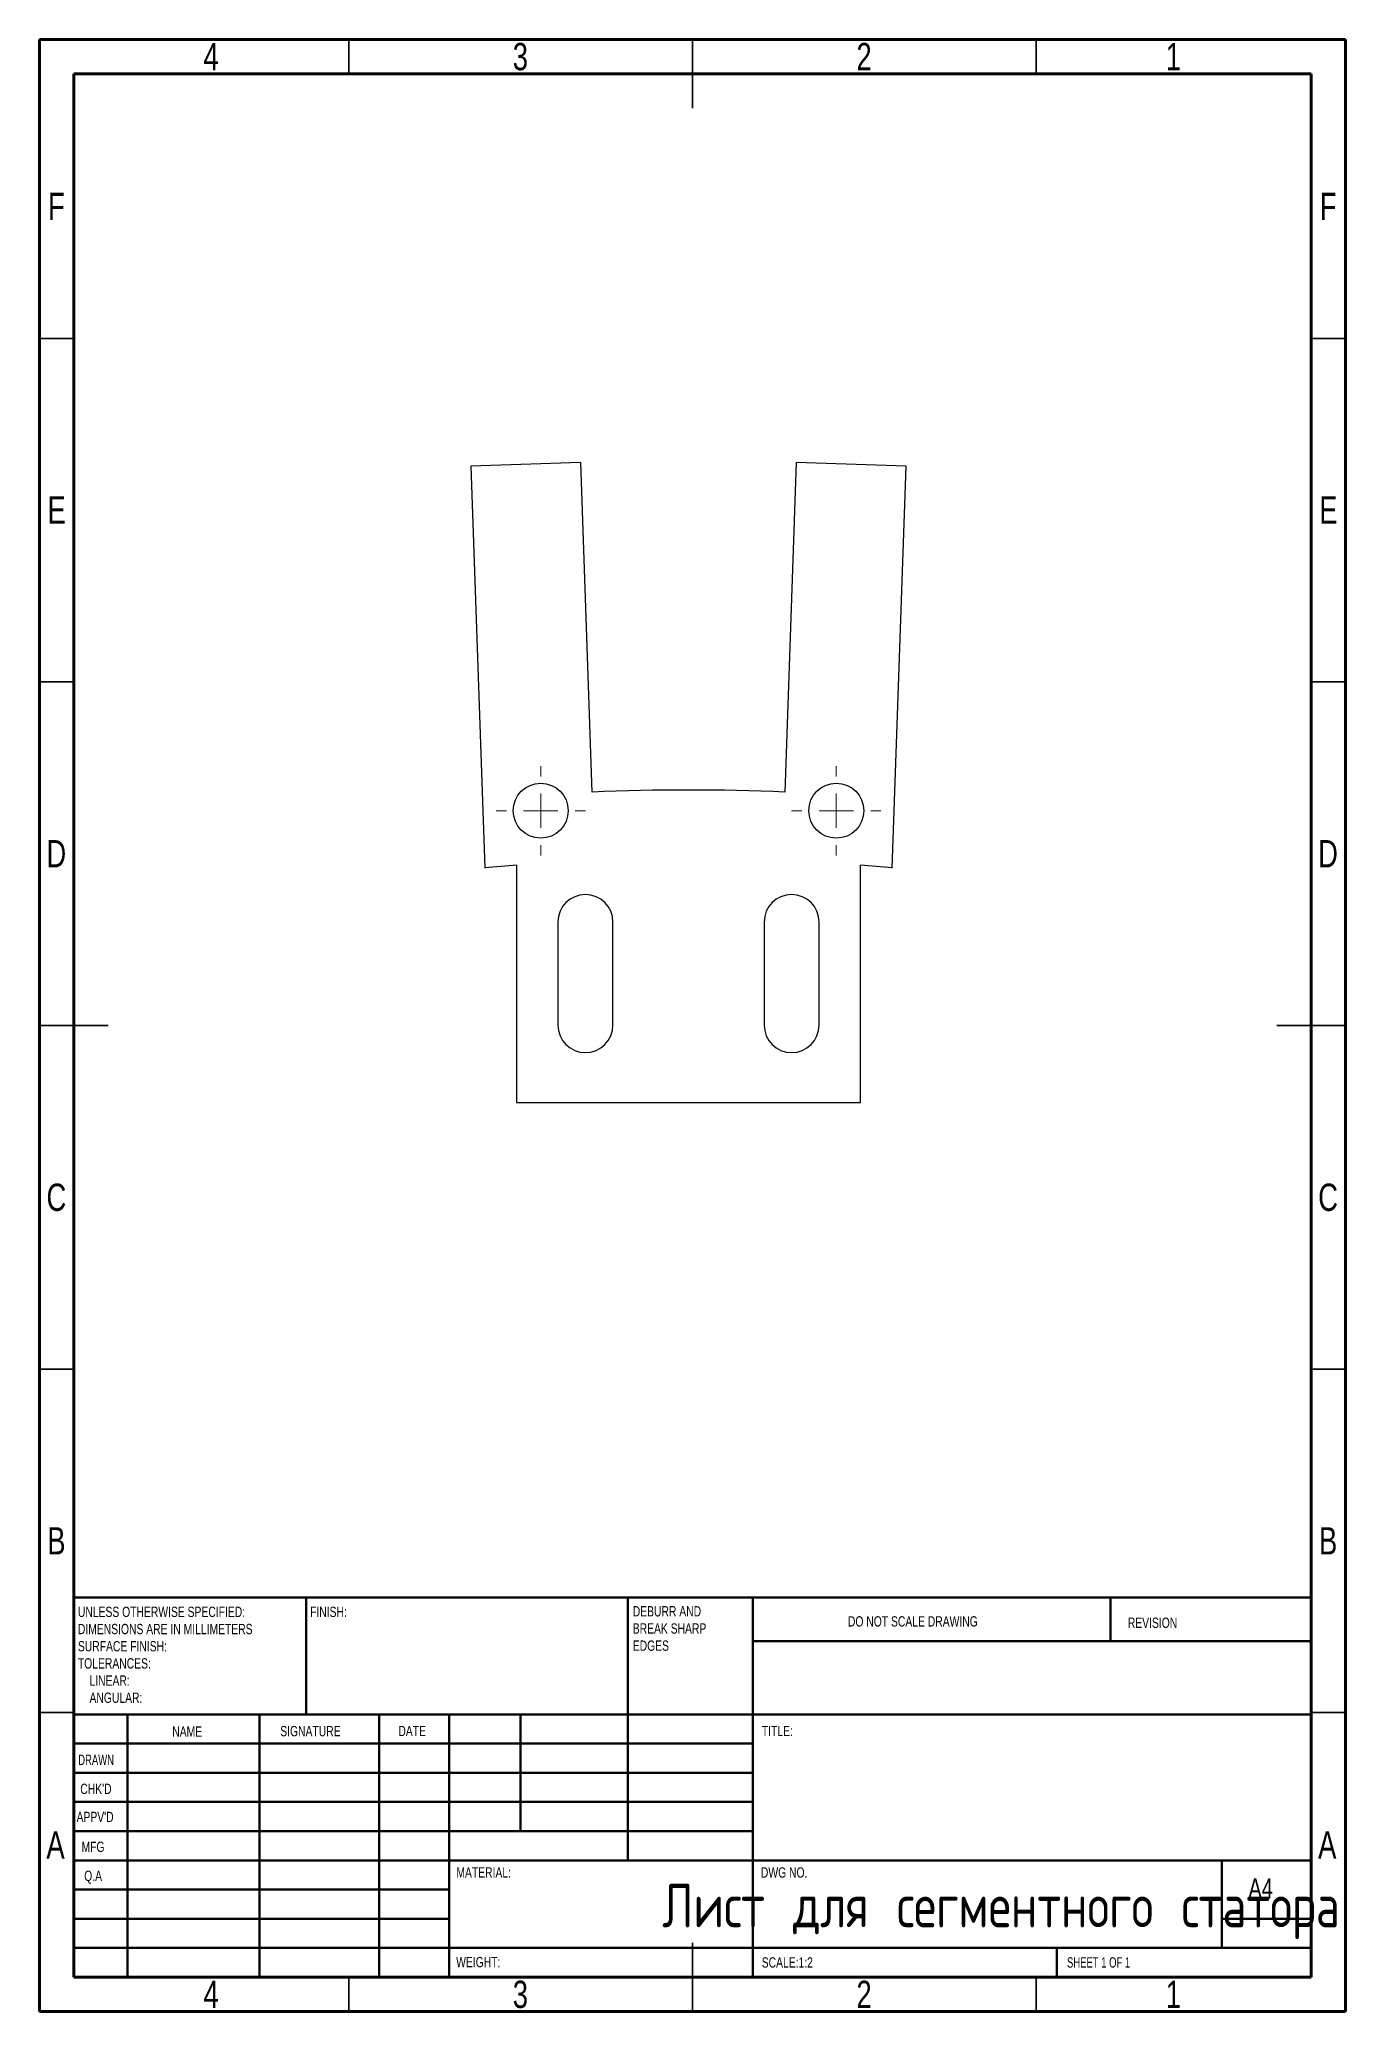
# Model space of a CAD drawing. Header units: millimetres. Extents: x 15 to 205, y 5 to 292.
import ezdxf

# ---------------------------------------------------------------- set-up
doc = ezdxf.new("R2010")
doc.units = ezdxf.units.MM
doc.styles.add('SLDTEXTSTYLE0', font='TXT', dxfattribs={"width": 0.75})
doc.styles.add('SLDTEXTSTYLE1', font='TXT', dxfattribs={"width": 0.686449})
doc.styles.add('SLDTEXTSTYLE2', font='TXT', dxfattribs={"width": 0.6875})
doc.styles.add('SLDTEXTSTYLE3', font='TXT', dxfattribs={"width": 0.75, "bigfont": 'bigfont'})

# ---------------------------------------------------------------- blocks, each defined once
blk = doc.blocks.new('SW_NOTE_0')
at = {"color": 0, "linetype": 'Continuous', "lineweight": 0, "char_height": 1.5, "attachment_point": 1, "style": 'SLDTEXTSTYLE0'}
for s, insert in [('UNLESS OTHERWISE SPECIFIED:', (0, 1.93)), ('DIMENSIONS ARE IN MILLIMETERS', (0, -0.57)), ('TOLERANCES:', (0, -5.57)), ('SURFACE FINISH:', (0, -3.07)), ('LINEAR:', (1.69, -8.07)), ('ANGULAR:', (1.69, -10.57))]:
    blk.add_mtext(s, dxfattribs=dict(at, insert=insert))
blk = doc.blocks.new('SW_NOTE_0_1')
at = {"color": 0, "linetype": 'Continuous', "lineweight": 0, "char_height": 1.5, "attachment_point": 1, "style": 'SLDTEXTSTYLE0'}
for s, insert in [('DEBURR AND', (0, 1.93)), ('BREAK SHARP', (0, -0.57)), ('EDGES', (0, -3.07))]:
    blk.add_mtext(s, dxfattribs=dict(at, insert=insert))
blk = doc.blocks.new('SW_CENTERMARKSYMBOL_0')
at = {"color": 0, "linetype": 'Continuous', "lineweight": 18}
for p, q in [((0, 5), (0, 6.5)), ((-5, 0), (-6.5, 0)), ((0, 0), (-2.5, 0)), ((0, 0), (0, 2.5)), ((0, 0), (0, -2.5)), ((0, 0), (2.5, 0)), ((5, 0), (6.5, 0)), ((0, -5), (0, -6.5))]:
    blk.add_line(p, q, dxfattribs=at)
blk = doc.blocks.new('SW_CENTERMARKSYMBOL_1')
at = {"color": 0, "linetype": 'Continuous', "lineweight": 18}
for p, q in [((0, 5), (0, 6.5)), ((-5, 0), (-6.5, 0)), ((0, 0), (-2.5, 0)), ((0, 0), (0, 2.5)), ((0, 0), (0, -2.5)), ((0, 0), (2.5, 0)), ((5, 0), (6.5, 0)), ((0, -5), (0, -6.5))]:
    blk.add_line(p, q, dxfattribs=at)

msp = doc.modelspace()

# ---------------------------------------------------------------- linework, layer by layer
at = {"color": 7, "linetype": 'Continuous', "lineweight": 70}
for p, q in [((15, 5), (15, 292)), ((15, 292), (205, 292)), ((205, 292), (205, 5)), ((20, 10), (20, 287)), ((20, 287), (200, 287)), ((200, 287), (200, 10)), ((200, 10), (20, 10)), ((205, 5), (15, 5))]:
    msp.add_line(p, q, dxfattribs=at)
at = {"color": 7, "linetype": 'Continuous', "lineweight": 35}
for p, q in [((60, 287), (60, 292)), ((110, 292), (110, 282)), ((110, 287), (110, 292)), ((160, 287), (160, 292)), ((20, 248.5), (15, 248.5)), ((200, 248.5), (205, 248.5)), ((20, 198.5), (15, 198.5)), ((200, 198.5), (205, 198.5)), ((15, 148.5), (25, 148.5)), ((20, 148.5), (15, 148.5)), ((205, 148.5), (195, 148.5)), ((200, 148.5), (205, 148.5)), ((20, 98.5), (15, 98.5)), ((200, 98.5), (205, 98.5)), ((20, 48.5), (15, 48.5)), ((200, 48.5), (205, 48.5)), ((110, 5), (110, 15)), ((60, 10), (60, 5)), ((110, 10), (110, 5)), ((160, 10), (160, 5))]:
    msp.add_line(p, q, dxfattribs=at)
at = {"color": 7, "linetype": 'Continuous', "lineweight": 25}
for p, q in [((93.75, 230.45), (77.76, 229.89)), ((77.76, 229.89), (79.8, 171.42)), ((95.42, 182.48), (93.75, 230.45)), ((125.1, 230.45), (123.42, 182.48)), ((141.09, 229.89), (125.1, 230.45)), ((139.05, 171.42), (141.09, 229.89)), ((84.42, 171.81), (84.42, 137.31)), ((134.42, 137.31), (134.42, 171.81)), ((90.42, 163.56), (90.42, 148.56)), ((98.42, 148.56), (98.42, 163.56)), ((120.42, 163.56), (120.42, 148.56)), ((128.42, 148.56), (128.42, 163.56)), ((84.42, 137.31), (134.42, 137.31))]:
    msp.add_line(p, q, dxfattribs=at)
at = {"color": 7, "linetype": 'Continuous', "lineweight": 50}
for p, q in [((20, 65.25), (200, 65.25)), ((20, 65.25), (20, 10)), ((53.8, 48.25), (53.8, 65.25)), ((100.6, 65.25), (100.6, 27)), ((118.8, 65.25), (118.8, 10)), ((170.8, 58.88), (170.8, 65.25)), ((200, 58.88), (118.8, 58.88)), ((200, 48.25), (20, 48.25)), ((27.8, 48.25), (27.8, 10)), ((46.99, 48.25), (46.99, 10)), ((64.4, 48.25), (64.4, 10)), ((74.6, 10), (74.6, 48.25)), ((85, 31.25), (85, 48.25)), ((118.8, 44), (20, 44)), ((118.8, 39.75), (20, 39.75)), ((118.8, 35.5), (20, 35.5)), ((118.8, 31.25), (20, 31.25)), ((74.6, 27), (20, 27)), ((74.6, 27), (200, 27)), ((187, 14.25), (187, 27)), ((74.6, 22.75), (20, 22.75)), ((74.6, 18.5), (20, 18.5)), ((200, 18.5), (187, 18.5)), ((20, 14.25), (200, 14.25)), ((163, 10), (163, 14.25))]:
    msp.add_line(p, q, dxfattribs=at)
at = {"color": 7, "linetype": 'Continuous', "lineweight": 25}
for centre in [(87.92, 179.76), (130.92, 179.76)]:
    msp.add_circle(centre, 4, dxfattribs=at)
for centre, radius, start, end in [((109.42, -153.99), 336.76, 87.6174, 92.3826), ((109.42, -153.99), 326.76, 94.3879, 95.2015), ((109.42, -153.99), 326.76, 84.7985, 85.6121), ((94.42, 163.56), 4, 0, 180), ((124.42, 163.56), 4, 0, 180), ((94.42, 148.56), 4, 180, 0), ((124.42, 148.56), 4, 180, 0)]:
    msp.add_arc(centre, radius, start, end, dxfattribs=at)

# ---------------------------------------------------------------- block references
at = {"color": 7, "linetype": 'Continuous', "lineweight": 0}
for name, p in [('SW_CENTERMARKSYMBOL_0', (87.92, 179.76)), ('SW_CENTERMARKSYMBOL_1', (130.92, 179.76)), ('SW_NOTE_0', (20.59, 61.99)), ('SW_NOTE_0_1', (101.31, 62.07))]:
    msp.add_blockref(name, p, dxfattribs=at)

# ---------------------------------------------------------------- texts
for s, insert, char_height, attachment_point, style in [('4', (39.96, 291.49), 3.97, 2, 'SLDTEXTSTYLE0'), ('3', (84.96, 291.49), 3.97, 2, 'SLDTEXTSTYLE0'), ('2', (134.96, 291.49), 3.97, 2, 'SLDTEXTSTYLE0'), ('1', (179.96, 291.49), 3.97, 2, 'SLDTEXTSTYLE0'), ('F', (17.46, 269.68), 3.97, 2, 'SLDTEXTSTYLE0'), ('F', (202.46, 269.68), 3.97, 2, 'SLDTEXTSTYLE0'), ('E', (17.51, 225.49), 3.97, 2, 'SLDTEXTSTYLE0'), ('E', (202.51, 225.49), 3.97, 2, 'SLDTEXTSTYLE0'), ('D', (17.45, 175.49), 3.97, 2, 'SLDTEXTSTYLE0'), ('D', (202.45, 175.49), 3.97, 2, 'SLDTEXTSTYLE0'), ('C', (17.46, 125.49), 3.97, 2, 'SLDTEXTSTYLE0'), ('C', (202.46, 125.49), 3.97, 2, 'SLDTEXTSTYLE0'), ('B', (17.47, 75.49), 3.97, 2, 'SLDTEXTSTYLE0'), ('B', (202.47, 75.49), 3.97, 2, 'SLDTEXTSTYLE0'), ('FINISH:', (54.37, 63.92), 1.5, 1, 'SLDTEXTSTYLE0'), ('DO NOT SCALE DRAWING', (132.61, 62.53), 1.5, 1, 'SLDTEXTSTYLE0'), ('REVISION', (173.33, 62.33), 1.5, 1, 'SLDTEXTSTYLE0'), ('NAME', (34.32, 46.5), 1.5, 1, 'SLDTEXTSTYLE0'), ('SIGNATURE', (50.03, 46.56), 1.5, 1, 'SLDTEXTSTYLE0'), ('DATE', (67.21, 46.58), 1.5, 1, 'SLDTEXTSTYLE0'), ('TITLE:', (120.09, 46.58), 1.5, 1, 'SLDTEXTSTYLE0'), ('DRAWN', (20.64, 42.38), 1.5, 1, 'SLDTEXTSTYLE1'), ("CHK'D", (20.94, 38.16), 1.5, 1, 'SLDTEXTSTYLE0'), ("APPV'D", (20.4, 34.07), 1.5, 1, 'SLDTEXTSTYLE0'), ('A', (17.34, 31.24), 3.97, 2, 'SLDTEXTSTYLE0'), ('MFG', (21.12, 29.72), 1.5, 1, 'SLDTEXTSTYLE0'), ('A', (202.34, 31.24), 3.97, 2, 'SLDTEXTSTYLE0'), ('MATERIAL:', (75.65, 25.99), 1.5, 1, 'SLDTEXTSTYLE0'), ('DWG NO.', (119.95, 25.99), 1.5, 1, 'SLDTEXTSTYLE0'), ('Q.A', (21.51, 25.5), 1.5, 1, 'SLDTEXTSTYLE0'), ('Лист для сегментного статора', (154.89, 23.61), 6.35, 2, 'SLDTEXTSTYLE3'), ('A4', (190.87, 24.41), 2.91, 1, 'SLDTEXTSTYLE0'), ('WEIGHT:', (75.62, 12.95), 1.499, 1, 'SLDTEXTSTYLE0'), ('SCALE:1:2', (120.07, 12.9), 1.5, 1, 'SLDTEXTSTYLE0'), ('SHEET 1 OF 1', (164.48, 12.9), 1.5, 1, 'SLDTEXTSTYLE2'), ('4', (39.96, 9.49), 3.97, 2, 'SLDTEXTSTYLE0'), ('3', (84.96, 9.49), 3.97, 2, 'SLDTEXTSTYLE0'), ('2', (134.96, 9.49), 3.97, 2, 'SLDTEXTSTYLE0'), ('1', (179.96, 9.49), 3.97, 2, 'SLDTEXTSTYLE0')]:
    msp.add_mtext(s, dxfattribs=dict(at, insert=insert, char_height=char_height, attachment_point=attachment_point, style=style))

doc.saveas('drawing.dxf')
